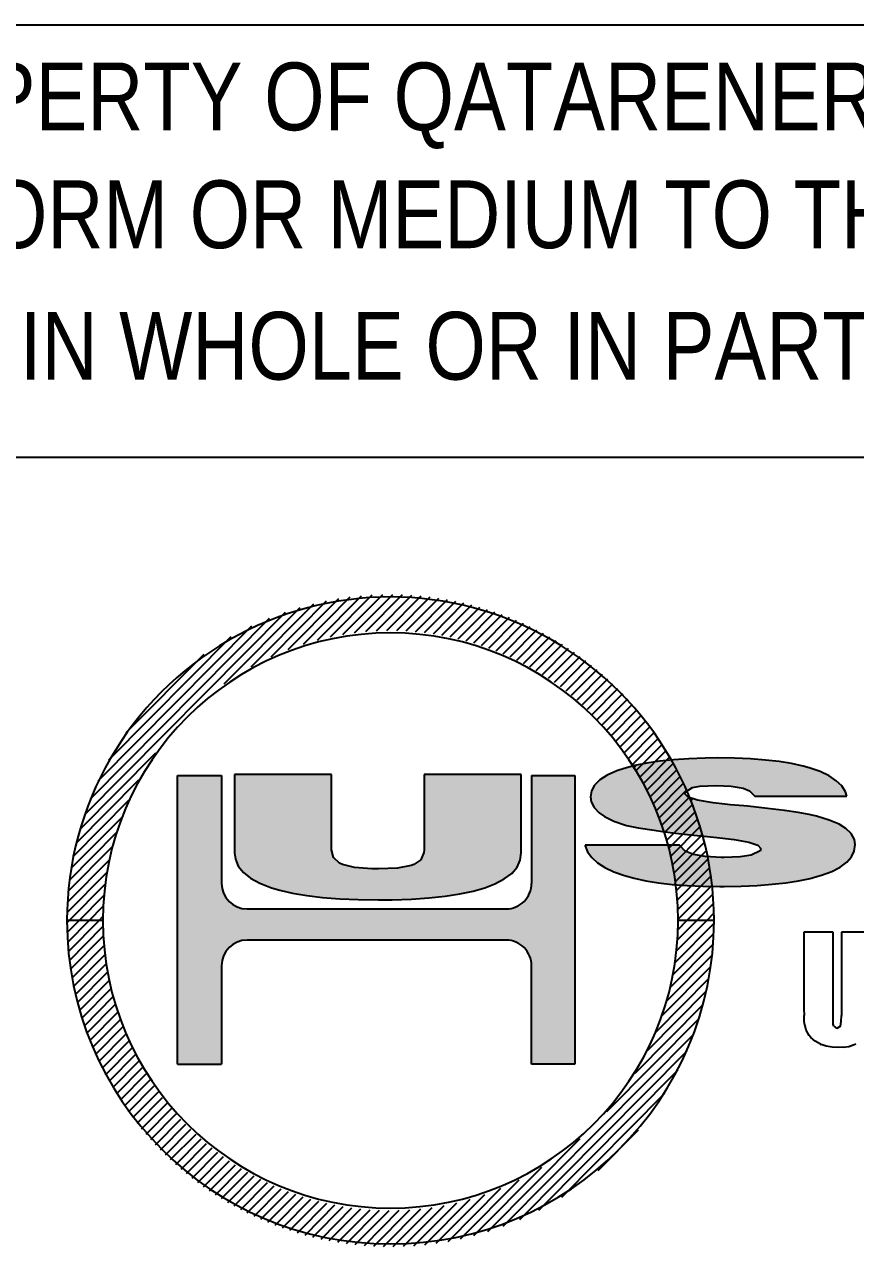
# Model space of a CAD drawing. Header units: millimetres. Extents: x -66 to 354, y -113 to 184.
# Drawn here: x 292.48 to 302.04, y -35.65 to -21.6 of the extents above; entities that cross this region are included whole.
import ezdxf

# ---------------------------------------------------------------- set-up
doc = ezdxf.new("R2010")
doc.units = ezdxf.units.MM
doc.styles.add('Arial Narrow', font='ARIALN.TTF', dxfattribs={"height": 0.2})

# ---------------------------------------------------------------- blocks, each defined once
blk = doc.blocks.new('Unknown-234527029-4381')
at = {"linetype": 'Continuous'}
for points in [[(300.652, -30.038), (300.455, -30.035), (299.042, -30.346)], [(300.455, -30.035), (300.312, -30.037), (299.042, -30.346)], [(300.312, -30.037), (300.125, -30.044), (299.042, -30.346)], [(300.835, -30.046), (300.652, -30.038), (299.042, -30.346)], [(300.125, -30.044), (299.95, -30.055), (299.042, -30.346)], [(301.006, -30.059), (300.835, -30.046), (299.042, -30.346)], [(299.95, -30.055), (299.789, -30.072), (299.042, -30.346)], [(301.164, -30.077), (301.006, -30.059), (299.042, -30.346)], [(299.789, -30.072), (299.641, -30.094), (299.042, -30.346)], [(301.308, -30.1), (301.164, -30.077), (299.042, -30.346)], [(299.641, -30.094), (299.505, -30.121), (299.042, -30.346)], [(301.439, -30.13), (301.308, -30.1), (299.042, -30.346)], [(299.505, -30.121), (299.383, -30.154), (299.042, -30.346)], [(301.51, -30.148), (301.439, -30.13), (299.042, -30.346)], [(301.634, -30.192), (301.51, -30.148), (299.042, -30.346)], [(299.383, -30.154), (299.297, -30.184), (299.042, -30.346)], [(299.297, -30.184), (299.187, -30.232), (299.042, -30.346)], [(301.738, -30.241), (301.634, -30.192), (299.042, -30.346)], [(294.752, -30.236), (294.244, -30.236), (294.752, -31.477)], [(294.752, -31.477), (294.244, -30.236), (294.752, -31.491)], [(294.752, -31.491), (294.244, -30.236), (294.753, -31.506)], [(294.753, -31.506), (294.244, -30.236), (294.755, -31.52)], [(294.755, -31.52), (294.244, -30.236), (294.758, -31.534)], [(294.758, -31.534), (294.244, -30.236), (294.761, -31.548)], [(294.761, -31.548), (294.244, -30.236), (294.764, -31.562)], [(294.764, -31.562), (294.244, -30.236), (294.769, -31.576)], [(294.769, -31.576), (294.244, -30.236), (294.774, -31.589)], [(294.244, -30.236), (294.244, -33.558), (294.774, -31.589)], [(296.016, -30.225), (294.9, -30.225), (294.91, -31.2)], [(294.9, -30.225), (294.9, -31.125), (294.91, -31.2)], [(296.016, -31.09), (296.016, -30.225), (294.91, -31.2)], [(298.198, -30.225), (297.081, -30.225), (298.003, -31.426)], [(297.081, -30.225), (297.081, -31.09), (298.003, -31.426)], [(298.198, -31.125), (298.198, -30.225), (298.003, -31.426)], [(298.109, -32.142), (298.816, -30.236), (298.095, -32.139)], [(298.816, -30.236), (298.299, -31.576), (298.095, -32.139)], [(298.122, -32.147), (298.816, -30.236), (298.109, -32.142)], [(298.136, -32.152), (298.816, -30.236), (298.122, -32.147)], [(298.149, -32.158), (298.816, -30.236), (298.136, -32.152)], [(298.161, -32.165), (298.816, -30.236), (298.149, -32.158)], [(298.174, -32.172), (298.816, -30.236), (298.161, -32.165)], [(298.186, -32.179), (298.816, -30.236), (298.174, -32.172)], [(298.198, -32.188), (298.816, -30.236), (298.186, -32.179)], [(298.209, -32.197), (298.816, -30.236), (298.198, -32.188)], [(298.22, -32.206), (298.816, -30.236), (298.209, -32.197)], [(298.23, -32.216), (298.816, -30.236), (298.22, -32.206)], [(298.24, -32.226), (298.816, -30.236), (298.23, -32.216)], [(298.249, -32.237), (298.816, -30.236), (298.24, -32.226)], [(298.258, -32.249), (298.816, -30.236), (298.249, -32.237)], [(298.266, -32.26), (298.816, -30.236), (298.258, -32.249)], [(298.274, -32.273), (298.816, -30.236), (298.266, -32.26)], [(298.281, -32.285), (298.816, -30.236), (298.274, -32.273)], [(298.288, -32.298), (298.816, -30.236), (298.281, -32.285)], [(298.293, -32.311), (298.816, -30.236), (298.288, -32.298)], [(298.816, -33.558), (298.816, -30.236), (298.293, -32.311)], [(298.303, -31.562), (298.299, -31.576), (298.816, -30.236)], [(298.307, -31.548), (298.303, -31.562), (298.816, -30.236)], [(298.31, -31.534), (298.307, -31.548), (298.816, -30.236)], [(298.312, -31.52), (298.31, -31.534), (298.816, -30.236)], [(298.314, -31.506), (298.312, -31.52), (298.816, -30.236)], [(298.315, -31.491), (298.314, -31.506), (298.816, -30.236)], [(298.316, -31.477), (298.315, -31.491), (298.816, -30.236)], [(298.316, -30.236), (298.316, -31.477), (298.816, -30.236)], [(299.005, -30.411), (298.993, -30.482), (299.042, -30.346)], [(298.993, -30.482), (299.001, -30.539), (299.042, -30.346)], [(299.001, -30.539), (299.035, -30.605), (299.042, -30.346)], [(299.035, -30.605), (299.094, -30.667), (299.042, -30.346)], [(299.187, -30.232), (299.103, -30.286), (299.042, -30.346)], [(301.821, -30.296), (301.738, -30.241), (299.042, -30.346)], [(301.885, -30.357), (301.821, -30.296), (299.042, -30.346)], [(299.094, -30.667), (299.155, -30.708), (299.042, -30.346)], [(299.155, -30.708), (299.261, -30.76), (299.042, -30.346)], [(299.261, -30.76), (299.395, -30.806), (299.042, -30.346)], [(299.395, -30.806), (299.409, -30.81), (299.042, -30.346)], [(299.409, -30.81), (299.541, -30.837), (299.042, -30.346)], [(299.541, -30.837), (299.728, -30.867), (299.042, -30.346)], [(299.728, -30.867), (299.822, -30.88), (299.042, -30.346)], [(299.822, -30.88), (299.971, -30.899), (299.042, -30.346)], [(299.971, -30.899), (300.144, -30.919), (299.042, -30.346)], [(300.144, -30.919), (300.339, -30.94), (299.042, -30.346)], [(300.339, -30.94), (300.483, -30.955), (299.042, -30.346)], [(300.483, -30.955), (300.646, -30.973), (299.042, -30.346)], [(300.646, -30.973), (300.817, -31.004), (299.042, -30.346)], [(300.817, -31.004), (300.918, -31.039), (299.042, -30.346)], [(300.918, -31.039), (301.769, -31.34), (299.042, -30.346)], [(301.769, -31.34), (301.866, -31.29), (299.042, -30.346)], [(301.866, -31.29), (301.942, -31.234), (299.042, -30.346)], [(301.942, -31.234), (301.995, -31.172), (299.042, -30.346)], [(301.995, -31.172), (302.028, -31.105), (299.042, -30.346)], [(302.028, -31.105), (302.038, -31.032), (299.042, -30.346)], [(302.038, -31.032), (302.03, -30.971), (299.042, -30.346)], [(302.03, -30.971), (301.994, -30.904), (299.042, -30.346)], [(301.994, -30.904), (301.932, -30.845), (299.042, -30.346)], [(301.932, -30.845), (301.855, -30.798), (299.042, -30.346)], [(301.855, -30.798), (301.74, -30.749), (299.042, -30.346)], [(301.74, -30.749), (300.406, -30.549), (299.042, -30.346)], [(300.406, -30.549), (300.226, -30.519), (299.042, -30.346)], [(300.226, -30.519), (300.118, -30.486), (299.042, -30.346)], [(300.118, -30.486), (300.081, -30.449), (299.042, -30.346)], [(300.081, -30.449), (300.085, -30.429), (299.042, -30.346)], [(300.085, -30.429), (300.169, -30.376), (299.042, -30.346)], [(300.169, -30.376), (300.251, -30.361), (299.042, -30.346)], [(300.251, -30.361), (300.436, -30.352), (299.042, -30.346)], [(300.436, -30.352), (301.885, -30.357), (299.042, -30.346)], [(300.611, -30.36), (301.885, -30.357), (300.436, -30.352)], [(301.927, -30.424), (301.885, -30.357), (300.611, -30.36)], [(300.75, -30.383), (301.944, -30.475), (300.611, -30.36)], [(301.944, -30.475), (301.927, -30.424), (300.611, -30.36)], [(300.822, -30.411), (301.944, -30.475), (300.75, -30.383)], [(300.884, -30.475), (301.944, -30.475), (300.822, -30.411)], [(300.539, -30.565), (300.406, -30.549), (301.74, -30.749)], [(300.601, -30.572), (300.539, -30.565), (301.74, -30.749)], [(300.758, -30.587), (300.601, -30.572), (301.74, -30.749)], [(300.802, -30.591), (300.758, -30.587), (301.74, -30.749)], [(301.03, -30.616), (300.802, -30.591), (301.74, -30.749)], [(301.224, -30.64), (301.03, -30.616), (301.74, -30.749)], [(301.383, -30.662), (301.224, -30.64), (301.74, -30.749)], [(301.508, -30.684), (301.383, -30.662), (301.74, -30.749)], [(301.595, -30.704), (301.508, -30.684), (301.74, -30.749)], [(300.018, -31.037), (298.932, -31.037), (300.084, -31.105)], [(300.084, -31.105), (298.932, -31.037), (300.18, -31.146)], [(300.18, -31.146), (298.932, -31.037), (300.314, -31.17)], [(298.932, -31.037), (298.933, -31.044), (300.314, -31.17)], [(298.933, -31.044), (298.961, -31.115), (300.314, -31.17)], [(300.953, -31.078), (301.387, -31.448), (300.918, -31.039)], [(301.387, -31.448), (301.519, -31.421), (300.918, -31.039)], [(301.519, -31.421), (301.637, -31.388), (300.918, -31.039)], [(301.637, -31.388), (301.65, -31.384), (300.918, -31.039)], [(301.65, -31.384), (301.769, -31.34), (300.918, -31.039)], [(296.04, -31.179), (296.016, -31.09), (294.91, -31.2)], [(296.108, -31.244), (296.04, -31.179), (294.91, -31.2)], [(294.943, -31.28), (295.002, -31.353), (294.91, -31.2)], [(295.002, -31.353), (295.085, -31.418), (294.91, -31.2)], [(295.085, -31.418), (295.193, -31.476), (294.91, -31.2)], [(295.193, -31.476), (295.325, -31.527), (294.91, -31.2)], [(295.325, -31.527), (295.421, -31.555), (294.91, -31.2)], [(295.421, -31.555), (295.568, -31.589), (294.91, -31.2)], [(295.568, -31.589), (295.731, -31.618), (294.91, -31.2)], [(295.731, -31.618), (295.913, -31.639), (294.91, -31.2)], [(295.913, -31.639), (296.11, -31.654), (294.91, -31.2)], [(296.11, -31.654), (296.324, -31.664), (294.91, -31.2)], [(296.324, -31.664), (296.555, -31.667), (294.91, -31.2)], [(296.555, -31.667), (296.715, -31.666), (294.91, -31.2)], [(296.715, -31.666), (296.934, -31.658), (294.91, -31.2)], [(296.934, -31.658), (297.136, -31.644), (294.91, -31.2)], [(297.136, -31.644), (297.322, -31.624), (294.91, -31.2)], [(297.322, -31.624), (297.491, -31.599), (294.91, -31.2)], [(297.491, -31.599), (297.643, -31.566), (294.91, -31.2)], [(297.643, -31.566), (297.778, -31.528), (294.91, -31.2)], [(297.778, -31.528), (297.893, -31.484), (294.91, -31.2)], [(297.893, -31.484), (298.003, -31.426), (294.91, -31.2)], [(298.003, -31.426), (296.481, -31.31), (294.91, -31.2)], [(296.481, -31.31), (296.28, -31.295), (294.91, -31.2)], [(296.28, -31.295), (296.142, -31.261), (294.91, -31.2)], [(296.142, -31.261), (296.108, -31.244), (294.91, -31.2)], [(297.042, -31.206), (296.961, -31.261), (298.003, -31.426)], [(297.078, -31.124), (297.042, -31.206), (298.003, -31.426)], [(297.081, -31.09), (297.078, -31.124), (298.003, -31.426)], [(298.186, -31.212), (298.198, -31.125), (298.003, -31.426)], [(300.314, -31.17), (298.961, -31.115), (300.496, -31.18)], [(298.961, -31.115), (299.008, -31.181), (300.496, -31.18)], [(300.496, -31.18), (299.008, -31.181), (300.533, -31.18)], [(299.008, -31.181), (299.074, -31.241), (300.533, -31.18)], [(300.533, -31.18), (299.074, -31.241), (300.716, -31.173)], [(299.074, -31.241), (299.159, -31.296), (300.716, -31.173)], [(299.159, -31.296), (299.264, -31.345), (300.716, -31.173)], [(299.264, -31.345), (299.387, -31.388), (300.716, -31.173)], [(300.716, -31.173), (299.387, -31.388), (300.842, -31.152)], [(299.387, -31.388), (299.496, -31.418), (300.842, -31.152)], [(299.496, -31.418), (299.63, -31.448), (300.842, -31.152)], [(299.63, -31.448), (299.777, -31.471), (300.842, -31.152)], [(299.777, -31.471), (299.935, -31.49), (300.842, -31.152)], [(299.935, -31.49), (300.105, -31.503), (300.842, -31.152)], [(300.105, -31.503), (300.288, -31.511), (300.842, -31.152)], [(300.842, -31.152), (300.288, -31.511), (300.944, -31.103)], [(300.288, -31.511), (300.483, -31.514), (300.944, -31.103)], [(300.483, -31.514), (300.53, -31.514), (300.944, -31.103)], [(300.53, -31.514), (300.727, -31.51), (300.944, -31.103)], [(300.727, -31.51), (300.912, -31.502), (300.944, -31.103)], [(300.944, -31.103), (300.912, -31.502), (300.953, -31.078)], [(300.912, -31.502), (301.084, -31.488), (300.953, -31.078)], [(301.084, -31.488), (301.242, -31.471), (300.953, -31.078)], [(301.242, -31.471), (301.387, -31.448), (300.953, -31.078)], [(296.555, -31.311), (296.481, -31.31), (298.003, -31.426)], [(296.774, -31.302), (296.555, -31.311), (298.003, -31.426)], [(296.931, -31.272), (296.774, -31.302), (298.003, -31.426)], [(296.961, -31.261), (296.931, -31.272), (298.003, -31.426)], [(298.149, -31.291), (298.186, -31.212), (298.003, -31.426)], [(298.088, -31.362), (298.149, -31.291), (298.003, -31.426)], [(294.774, -31.589), (294.244, -33.558), (294.78, -31.602)], [(294.78, -31.602), (294.244, -33.558), (294.786, -31.615)], [(294.786, -31.615), (294.244, -33.558), (294.793, -31.628)], [(294.793, -31.628), (294.244, -33.558), (294.801, -31.64)], [(298.067, -32.133), (298.288, -31.602), (298.053, -32.131)], [(298.288, -31.602), (298.281, -31.615), (298.053, -32.131)], [(298.281, -31.615), (298.274, -31.628), (298.053, -32.131)], [(298.274, -31.628), (298.266, -31.64), (298.053, -32.131)], [(298.081, -32.135), (298.293, -31.589), (298.067, -32.133)], [(298.293, -31.589), (298.288, -31.602), (298.067, -32.133)], [(298.095, -32.139), (298.293, -31.589), (298.081, -32.135)], [(298.299, -31.576), (298.293, -31.589), (298.095, -32.139)], [(294.801, -31.64), (294.244, -33.558), (294.809, -31.652)], [(294.809, -31.652), (294.244, -33.558), (294.818, -31.663)], [(294.818, -31.663), (294.244, -33.558), (294.827, -31.674)], [(294.827, -31.674), (294.244, -33.558), (294.837, -31.685)], [(294.837, -31.685), (294.244, -33.558), (294.848, -31.695)], [(294.848, -31.695), (294.244, -33.558), (294.859, -31.704)], [(294.859, -31.704), (294.244, -33.558), (294.87, -31.713)], [(294.87, -31.713), (294.244, -33.558), (294.882, -31.721)], [(294.882, -31.721), (294.244, -33.558), (294.894, -31.729)], [(294.894, -31.729), (294.244, -33.558), (294.906, -31.736)], [(294.906, -31.736), (294.244, -33.558), (294.919, -31.743)], [(294.919, -31.743), (294.244, -33.558), (294.932, -31.748)], [(294.932, -31.748), (294.244, -33.558), (294.945, -31.754)], [(294.945, -31.754), (294.244, -33.558), (294.959, -31.758)], [(294.959, -31.758), (294.244, -33.558), (294.973, -31.762)], [(294.973, -31.762), (294.244, -33.558), (294.987, -31.765)], [(294.987, -31.765), (294.244, -33.558), (295.001, -31.768)], [(294.244, -33.558), (294.774, -32.311), (295.001, -31.768)], [(294.774, -32.311), (294.78, -32.298), (295.001, -31.768)], [(295.001, -31.768), (294.78, -32.298), (295.015, -31.769)], [(295.015, -31.769), (294.78, -32.298), (295.029, -31.77)], [(298.053, -31.769), (298.038, -31.77), (298.053, -32.131)], [(298.266, -31.64), (298.258, -31.652), (298.053, -32.131)], [(298.258, -31.652), (298.249, -31.663), (298.053, -32.131)], [(298.249, -31.663), (298.24, -31.674), (298.053, -32.131)], [(298.24, -31.674), (298.23, -31.685), (298.053, -32.131)], [(298.23, -31.685), (298.22, -31.695), (298.053, -32.131)], [(298.22, -31.695), (298.209, -31.704), (298.053, -32.131)], [(298.209, -31.704), (298.198, -31.713), (298.053, -32.131)], [(298.198, -31.713), (298.186, -31.721), (298.053, -32.131)], [(298.186, -31.721), (298.174, -31.729), (298.053, -32.131)], [(298.174, -31.729), (298.161, -31.736), (298.053, -32.131)], [(298.161, -31.736), (298.149, -31.743), (298.053, -32.131)], [(298.149, -31.743), (298.136, -31.748), (298.053, -32.131)], [(298.136, -31.748), (298.122, -31.754), (298.053, -32.131)], [(298.122, -31.754), (298.109, -31.758), (298.053, -32.131)], [(298.109, -31.758), (298.095, -31.762), (298.053, -32.131)], [(298.095, -31.762), (298.081, -31.765), (298.053, -32.131)], [(298.081, -31.765), (298.067, -31.768), (298.053, -32.131)], [(298.067, -31.768), (298.053, -31.769), (298.053, -32.131)], [(294.78, -32.298), (294.786, -32.285), (295.029, -31.77)], [(295.029, -31.77), (294.786, -32.285), (295.044, -31.771)], [(294.786, -32.285), (294.793, -32.273), (295.044, -31.771)], [(294.793, -32.273), (294.801, -32.26), (295.044, -31.771)], [(294.801, -32.26), (294.809, -32.249), (295.044, -31.771)], [(294.809, -32.249), (294.818, -32.237), (295.044, -31.771)], [(294.818, -32.237), (294.827, -32.226), (295.044, -31.771)], [(294.827, -32.226), (294.837, -32.216), (295.044, -31.771)], [(294.837, -32.216), (294.848, -32.206), (295.044, -31.771)], [(294.848, -32.206), (294.859, -32.197), (295.044, -31.771)], [(294.859, -32.197), (294.87, -32.188), (295.044, -31.771)], [(294.87, -32.188), (294.882, -32.179), (295.044, -31.771)], [(294.882, -32.179), (294.894, -32.172), (295.044, -31.771)], [(294.894, -32.172), (294.906, -32.165), (295.044, -31.771)], [(294.906, -32.165), (294.919, -32.158), (295.044, -31.771)], [(294.919, -32.158), (294.932, -32.152), (295.044, -31.771)], [(294.932, -32.152), (294.945, -32.147), (295.044, -31.771)], [(294.945, -32.147), (294.959, -32.142), (295.044, -31.771)], [(294.959, -32.142), (294.973, -32.139), (295.044, -31.771)], [(294.973, -32.139), (294.987, -32.135), (295.044, -31.771)], [(294.987, -32.135), (295.001, -32.133), (295.044, -31.771)], [(295.001, -32.133), (295.015, -32.131), (295.044, -31.771)], [(295.015, -32.131), (295.029, -32.13), (295.044, -31.771)], [(295.029, -32.13), (295.044, -32.13), (295.044, -31.771)], [(295.044, -32.13), (298.024, -32.13), (295.044, -31.771)], [(298.024, -32.13), (298.038, -32.13), (295.044, -31.771)], [(298.038, -32.13), (298.053, -32.131), (295.044, -31.771)], [(298.053, -32.131), (298.024, -31.771), (295.044, -31.771)], [(298.038, -31.77), (298.024, -31.771), (298.053, -32.131)], [(294.769, -32.325), (294.774, -32.311), (294.244, -33.558)], [(294.764, -32.338), (294.769, -32.325), (294.244, -33.558)], [(298.299, -32.325), (298.816, -33.558), (298.293, -32.311)], [(298.303, -32.338), (298.816, -33.558), (298.299, -32.325)], [(294.761, -32.352), (294.764, -32.338), (294.244, -33.558)], [(294.758, -32.366), (294.761, -32.352), (294.244, -33.558)], [(294.755, -32.381), (294.758, -32.366), (294.244, -33.558)], [(294.753, -32.395), (294.755, -32.381), (294.244, -33.558)], [(294.752, -32.409), (294.753, -32.395), (294.244, -33.558)], [(294.752, -32.424), (294.752, -32.409), (294.244, -33.558)], [(294.752, -33.558), (294.752, -32.424), (294.244, -33.558)], [(298.307, -32.352), (298.816, -33.558), (298.303, -32.338)], [(298.31, -32.366), (298.816, -33.558), (298.307, -32.352)], [(298.312, -32.381), (298.816, -33.558), (298.31, -32.366)], [(298.314, -32.395), (298.816, -33.558), (298.312, -32.381)], [(298.315, -32.409), (298.816, -33.558), (298.314, -32.395)], [(298.316, -32.424), (298.816, -33.558), (298.315, -32.409)], [(298.316, -33.558), (298.816, -33.558), (298.316, -32.424)]]:
    blk.add_hatch(color=3, dxfattribs=at).paths.add_polyline_path(points)
at = {"color": 7, "linetype": 'Continuous'}
for p, q in [((281.119, -21.603), (339.139, -21.597)), ((271.299, -26.573), (339.172, -26.573)), ((271.301, -26.573), (339.172, -26.573))]:
    blk.add_line(p, q, dxfattribs=at)
at = {"color": 3, "linetype": 'Continuous'}
for p, q in [((295.321, -28.87), (295.958, -28.227)), ((295.518, -28.787), (296.098, -28.202)), ((295.694, -28.725), (296.232, -28.182)), ((295.855, -28.678), (296.361, -28.168)), ((296.005, -28.642), (296.484, -28.159)), ((296.147, -28.615), (296.604, -28.154)), ((296.281, -28.595), (296.719, -28.153)), ((296.409, -28.581), (296.831, -28.156)), ((296.532, -28.573), (296.94, -28.162)), ((296.65, -28.569), (297.046, -28.17)), ((296.765, -28.57), (297.15, -28.182)), ((296.875, -28.574), (297.25, -28.195)), ((296.982, -28.582), (297.349, -28.212)), ((297.086, -28.592), (297.445, -28.23)), ((297.187, -28.606), (297.539, -28.251)), ((293.175, -30.687), (295.487, -28.356)), ((294.782, -29.183), (295.655, -28.303)), ((295.09, -28.987), (295.811, -28.26)), ((297.285, -28.623), (297.631, -28.274)), ((297.381, -28.642), (297.721, -28.299)), ((297.474, -28.663), (297.809, -28.326)), ((297.565, -28.687), (297.895, -28.354)), ((297.654, -28.712), (297.98, -28.384)), ((293.243, -30.503), (295.304, -28.425)), ((293.332, -30.298), (295.1, -28.515)), ((297.741, -28.74), (298.063, -28.416)), ((297.826, -28.77), (298.144, -28.45)), ((297.909, -28.802), (298.224, -28.485)), ((297.99, -28.836), (298.302, -28.522)), ((293.456, -30.058), (294.862, -28.639)), ((298.07, -28.871), (298.378, -28.56)), ((298.147, -28.908), (298.454, -28.599)), ((298.224, -28.947), (298.528, -28.64)), ((298.298, -28.987), (298.6, -28.683)), ((298.371, -29.029), (298.671, -28.727)), ((298.442, -29.073), (298.741, -28.772)), ((293.653, -29.743), (294.55, -28.839)), ((298.512, -29.118), (298.809, -28.818)), ((298.581, -29.164), (298.876, -28.866)), ((298.648, -29.213), (298.942, -28.915)), ((298.713, -29.262), (299.007, -28.966)), ((298.777, -29.313), (299.07, -29.018)), ((298.84, -29.365), (299.132, -29.071)), ((298.901, -29.419), (299.193, -29.125)), ((298.96, -29.475), (299.252, -29.181)), ((299.019, -29.531), (299.31, -29.237)), ((299.076, -29.589), (299.367, -29.295)), ((299.131, -29.649), (299.423, -29.355)), ((299.185, -29.71), (299.478, -29.415)), ((299.238, -29.772), (299.531, -29.477)), ((299.289, -29.836), (299.583, -29.54)), ((299.339, -29.901), (299.633, -29.605)), ((299.388, -29.968), (299.683, -29.67)), ((299.435, -30.036), (299.731, -29.737)), ((299.48, -30.106), (299.778, -29.806)), ((299.524, -30.177), (299.823, -29.875)), ((293.122, -30.856), (293.994, -29.976)), ((299.567, -30.25), (299.868, -29.946)), ((299.607, -30.324), (299.91, -30.019)), ((299.789, -30.072), (299.641, -30.094)), ((299.95, -30.055), (299.789, -30.072)), ((300.125, -30.044), (299.95, -30.055)), ((300.312, -30.037), (300.125, -30.044)), ((300.455, -30.035), (300.312, -30.037)), ((300.652, -30.038), (300.455, -30.035)), ((300.835, -30.046), (300.652, -30.038)), ((301.006, -30.059), (300.835, -30.046)), ((301.164, -30.077), (301.006, -30.059)), ((301.308, -30.1), (301.164, -30.077)), ((299.297, -30.184), (299.187, -30.232)), ((299.383, -30.154), (299.297, -30.184)), ((299.505, -30.121), (299.383, -30.154)), ((299.5, -30.137), (299.517, -30.119)), ((299.641, -30.094), (299.505, -30.121)), ((299.647, -30.4), (299.952, -30.092)), ((299.684, -30.477), (299.992, -30.167)), ((301.439, -30.13), (301.308, -30.1)), ((301.51, -30.148), (301.439, -30.13)), ((301.634, -30.192), (301.51, -30.148)), ((301.738, -30.241), (301.634, -30.192)), ((293.08, -31.014), (293.8, -30.287)), ((294.244, -33.558), (294.244, -30.236)), ((294.244, -30.236), (294.752, -30.236)), ((294.244, -30.237), (294.246, -30.236)), ((294.752, -30.236), (294.752, -31.477)), ((294.9, -30.225), (294.9, -31.125)), ((296.016, -30.225), (294.9, -30.225)), ((296.016, -31.09), (296.016, -30.225)), ((297.081, -30.225), (297.081, -31.09)), ((298.198, -30.225), (297.081, -30.225)), ((297.081, -30.236), (297.092, -30.225)), ((298.198, -31.125), (298.198, -30.225)), ((298.316, -30.236), (298.316, -31.477)), ((298.316, -30.236), (298.816, -30.236)), ((298.816, -30.236), (298.816, -33.558)), ((299.042, -30.346), (299.005, -30.411)), ((299.103, -30.286), (299.042, -30.346)), ((299.187, -30.232), (299.103, -30.286)), ((299.72, -30.557), (300.03, -30.244)), ((299.755, -30.638), (300.068, -30.322)), ((300.169, -30.376), (300.251, -30.361)), ((300.251, -30.361), (300.436, -30.352)), ((300.436, -30.352), (300.611, -30.36)), ((300.611, -30.36), (300.75, -30.383)), ((301.821, -30.296), (301.738, -30.241)), ((301.885, -30.357), (301.821, -30.296)), ((301.927, -30.424), (301.885, -30.357)), ((299.005, -30.411), (298.993, -30.482)), ((298.993, -30.482), (299.001, -30.539)), ((299.787, -30.72), (300.103, -30.402)), ((299.818, -30.805), (300.137, -30.483)), ((300.081, -30.449), (300.085, -30.429)), ((300.118, -30.486), (300.081, -30.449)), ((300.085, -30.429), (300.169, -30.376)), ((300.226, -30.519), (300.118, -30.486)), ((300.152, -30.519), (300.169, -30.502)), ((300.75, -30.383), (300.822, -30.411)), ((300.822, -30.411), (300.884, -30.475)), ((300.884, -30.475), (301.944, -30.475)), ((301.944, -30.475), (301.927, -30.424)), ((293.047, -31.163), (293.684, -30.52)), ((299.001, -30.539), (299.035, -30.605)), ((299.035, -30.605), (299.094, -30.667)), ((299.846, -30.892), (300.17, -30.566)), ((300.406, -30.549), (300.226, -30.519)), ((300.539, -30.565), (300.406, -30.549)), ((300.601, -30.572), (300.539, -30.565)), ((300.758, -30.587), (300.601, -30.572)), ((300.802, -30.591), (300.758, -30.587)), ((301.03, -30.616), (300.802, -30.591)), ((301.224, -30.64), (301.03, -30.616)), ((301.383, -30.662), (301.224, -30.64)), ((293.021, -31.304), (293.602, -30.719)), ((299.094, -30.667), (299.155, -30.708)), ((299.155, -30.708), (299.261, -30.76)), ((299.261, -30.76), (299.395, -30.806)), ((299.873, -30.98), (300.201, -30.65)), ((299.897, -31.071), (300.23, -30.736)), ((301.508, -30.684), (301.383, -30.662)), ((301.595, -30.704), (301.508, -30.684)), ((301.74, -30.749), (301.595, -30.704)), ((301.855, -30.798), (301.74, -30.749)), ((293.002, -31.439), (293.54, -30.896)), ((299.395, -30.806), (299.409, -30.81)), ((299.409, -30.81), (299.541, -30.837)), ((299.541, -30.837), (299.728, -30.867)), ((299.728, -30.867), (299.822, -30.88)), ((299.822, -30.88), (299.971, -30.899)), ((299.92, -31.164), (300.257, -30.824)), ((299.94, -31.259), (300.283, -30.914)), ((299.971, -30.899), (300.144, -30.919)), ((300.144, -30.919), (300.339, -30.94)), ((300.258, -30.932), (300.281, -30.908)), ((301.932, -30.845), (301.855, -30.798)), ((301.994, -30.904), (301.932, -30.845)), ((302.03, -30.971), (301.994, -30.904)), ((292.988, -31.568), (293.494, -31.058)), ((298.932, -31.037), (298.933, -31.044)), ((300.018, -31.037), (298.932, -31.037)), ((298.933, -31.044), (298.961, -31.115)), ((299.89, -31.042), (299.895, -31.037)), ((299.958, -31.357), (300.306, -31.005)), ((300.084, -31.105), (300.018, -31.037)), ((300.339, -30.94), (300.483, -30.955)), ((300.483, -30.955), (300.646, -30.973)), ((300.646, -30.973), (300.817, -31.004)), ((300.817, -31.004), (300.918, -31.039)), ((300.918, -31.039), (300.953, -31.078)), ((302.028, -31.105), (302.038, -31.032)), ((302.038, -31.032), (302.03, -30.971)), ((294.9, -31.125), (294.91, -31.2)), ((294.91, -31.2), (294.943, -31.28)), ((296.04, -31.179), (296.016, -31.09)), ((296.108, -31.244), (296.04, -31.179)), ((297.042, -31.206), (296.961, -31.261)), ((297.078, -31.124), (297.042, -31.206)), ((297.081, -31.09), (297.078, -31.124)), ((298.186, -31.212), (298.198, -31.125)), ((298.961, -31.115), (299.008, -31.181)), ((299.008, -31.181), (299.074, -31.241)), ((299.973, -31.457), (300.328, -31.099)), ((299.985, -31.561), (300.348, -31.195)), ((300.18, -31.146), (300.084, -31.105)), ((300.314, -31.17), (300.18, -31.146)), ((300.496, -31.18), (300.314, -31.17)), ((300.533, -31.18), (300.496, -31.18)), ((300.716, -31.173), (300.533, -31.18)), ((300.842, -31.152), (300.716, -31.173)), ((300.944, -31.103), (300.842, -31.152)), ((300.953, -31.078), (300.944, -31.103)), ((301.942, -31.234), (301.995, -31.172)), ((301.995, -31.172), (302.028, -31.105)), ((292.979, -31.693), (293.458, -31.21)), ((294.943, -31.28), (295.002, -31.353)), ((296.142, -31.261), (296.108, -31.244)), ((296.28, -31.295), (296.142, -31.261)), ((296.481, -31.31), (296.28, -31.295)), ((296.555, -31.311), (296.481, -31.31)), ((296.774, -31.302), (296.555, -31.311)), ((296.931, -31.272), (296.774, -31.302)), ((296.961, -31.261), (296.931, -31.272)), ((298.088, -31.362), (298.149, -31.291)), ((298.149, -31.291), (298.186, -31.212)), ((299.074, -31.241), (299.159, -31.296)), ((299.159, -31.296), (299.264, -31.345)), ((299.264, -31.345), (299.387, -31.388)), ((299.994, -31.667), (300.365, -31.293)), ((301.65, -31.384), (301.769, -31.34)), ((301.769, -31.34), (301.866, -31.29)), ((301.866, -31.29), (301.942, -31.234)), ((292.974, -31.813), (293.431, -31.353)), ((292.999, -31.904), (293.412, -31.488)), ((295.002, -31.353), (295.085, -31.418)), ((295.085, -31.418), (295.193, -31.476)), ((295.193, -31.476), (295.325, -31.527)), ((297.778, -31.528), (297.893, -31.484)), ((297.893, -31.484), (298.003, -31.426)), ((298.003, -31.426), (298.088, -31.362)), ((299.387, -31.388), (299.496, -31.418)), ((299.496, -31.418), (299.63, -31.448)), ((299.63, -31.448), (299.777, -31.471)), ((299.777, -31.471), (299.935, -31.49)), ((299.96, -31.492), (299.975, -31.477)), ((300, -31.776), (300.38, -31.393)), ((300.912, -31.502), (301.084, -31.488)), ((301.084, -31.488), (301.242, -31.471)), ((301.242, -31.471), (301.387, -31.448)), ((301.387, -31.448), (301.519, -31.421)), ((301.519, -31.421), (301.637, -31.388)), ((301.637, -31.388), (301.65, -31.384)), ((293.113, -31.904), (293.398, -31.617)), ((295.325, -31.527), (295.421, -31.555)), ((295.421, -31.555), (295.568, -31.589)), ((295.568, -31.589), (295.731, -31.618)), ((295.731, -31.618), (295.913, -31.639)), ((297.136, -31.644), (297.322, -31.624)), ((297.322, -31.624), (297.491, -31.599)), ((297.491, -31.599), (297.643, -31.566)), ((297.643, -31.566), (297.778, -31.528)), ((299.935, -31.49), (300.105, -31.503)), ((300.002, -31.889), (300.393, -31.496)), ((300.102, -31.904), (300.403, -31.601)), ((300.105, -31.503), (300.288, -31.511)), ((300.288, -31.511), (300.483, -31.514)), ((300.483, -31.514), (300.53, -31.514)), ((300.53, -31.514), (300.727, -31.51)), ((300.727, -31.51), (300.912, -31.502)), ((293.228, -31.904), (293.39, -31.741)), ((295.913, -31.639), (296.11, -31.654)), ((296.11, -31.654), (296.324, -31.664)), ((296.324, -31.664), (296.555, -31.667)), ((296.555, -31.667), (296.715, -31.666)), ((296.715, -31.666), (296.934, -31.658)), ((296.934, -31.658), (297.136, -31.644)), ((300.217, -31.904), (300.41, -31.71)), ((293.386, -31.904), (292.973, -31.904)), ((292.973, -31.93), (292.999, -31.904)), ((292.976, -32.043), (293.113, -31.904)), ((292.982, -32.152), (293.228, -31.904)), ((292.99, -32.259), (293.342, -31.904)), ((293.342, -31.904), (293.386, -31.86)), ((295.044, -31.771), (298.024, -31.771)), ((299.984, -32.254), (300.331, -31.904)), ((299.995, -32.128), (300.217, -31.904)), ((300.001, -32.006), (300.102, -31.904)), ((300.415, -31.904), (300.002, -31.904)), ((300.331, -31.904), (300.414, -31.821)), ((293.001, -32.363), (293.386, -31.975)), ((299.968, -32.386), (300.415, -31.936)), ((301.784, -32.039), (301.448, -32.039)), ((301.448, -32.039), (301.448, -32.808)), ((301.784, -33.013), (301.784, -32.039)), ((302.214, -32.039), (301.88, -32.039)), ((301.88, -32.039), (301.88, -32.996)), ((293.015, -32.465), (293.391, -32.086)), ((298.024, -32.13), (295.044, -32.13)), ((299.914, -32.672), (300.405, -32.177)), ((299.945, -32.525), (300.412, -32.054)), ((293.031, -32.564), (293.398, -32.194)), ((293.05, -32.661), (293.409, -32.299)), ((299.873, -32.828), (300.394, -32.303)), ((293.071, -32.756), (293.423, -32.401)), ((294.752, -32.424), (294.752, -33.558)), ((298.316, -33.558), (298.316, -32.424)), ((299.819, -32.998), (300.377, -32.435)), ((293.093, -32.848), (293.439, -32.5)), ((293.118, -32.939), (293.458, -32.596)), ((299.749, -33.184), (300.355, -32.573)), ((293.144, -33.028), (293.479, -32.69)), ((299.652, -33.397), (300.326, -32.718)), ((293.173, -33.115), (293.502, -32.782)), ((293.203, -33.2), (293.528, -32.872)), ((299.508, -33.659), (300.289, -32.871)), ((301.448, -32.808), (301.448, -32.829)), ((301.448, -32.829), (301.449, -32.922)), ((293.234, -33.284), (293.556, -32.96)), ((299.183, -34.102), (300.242, -33.034)), ((301.449, -32.922), (301.451, -32.996)), ((301.453, -33.055), (301.451, -32.996)), ((301.787, -33.095), (301.784, -33.013)), ((301.878, -33.068), (301.88, -32.996)), ((293.267, -33.366), (293.585, -33.045)), ((293.302, -33.446), (293.617, -33.129)), ((301.457, -33.096), (301.453, -33.055)), ((301.457, -33.096), (301.458, -33.102)), ((301.475, -33.166), (301.458, -33.102)), ((301.508, -33.226), (301.475, -33.166)), ((301.793, -33.121), (301.787, -33.095)), ((301.793, -33.121), (301.829, -33.145)), ((301.871, -33.119), (301.829, -33.145)), ((301.829, -33.145), (301.829, -33.145)), ((301.871, -33.119), (301.878, -33.068)), ((293.339, -33.525), (293.65, -33.211)), ((293.377, -33.602), (293.685, -33.291)), ((297.989, -35.42), (300.182, -33.21)), ((301.527, -33.25), (301.508, -33.226)), ((301.577, -33.292), (301.527, -33.25)), ((301.641, -33.327), (301.577, -33.292)), ((293.416, -33.678), (293.722, -33.369)), ((293.457, -33.753), (293.761, -33.446)), ((298.181, -35.342), (300.105, -33.403)), ((301.641, -33.327), (301.646, -33.329)), ((301.706, -33.349), (301.646, -33.329)), ((301.772, -33.361), (301.706, -33.349)), ((301.844, -33.365), (301.772, -33.361)), ((301.899, -33.363), (301.844, -33.365)), ((301.899, -33.363), (301.966, -33.352)), ((301.966, -33.352), (302.026, -33.332)), ((302.026, -33.332), (302.047, -33.322)), ((293.499, -33.826), (293.801, -33.521)), ((293.542, -33.897), (293.842, -33.595)), ((294.244, -33.558), (294.752, -33.558)), ((298.816, -33.558), (298.316, -33.558)), ((293.587, -33.968), (293.885, -33.667)), ((293.633, -34.037), (293.93, -33.737)), ((298.399, -35.238), (300.001, -33.623)), ((293.681, -34.104), (293.976, -33.806)), ((293.729, -34.171), (294.024, -33.874)), ((293.779, -34.236), (294.073, -33.939)), ((293.831, -34.299), (294.124, -34.004)), ((298.665, -35.085), (299.85, -33.891)), ((293.883, -34.362), (294.176, -34.067)), ((293.937, -34.423), (294.229, -34.129)), ((293.992, -34.483), (294.284, -34.189)), ((294.049, -34.542), (294.34, -34.248)), ((294.106, -34.599), (294.398, -34.305)), ((294.165, -34.655), (294.457, -34.361)), ((294.225, -34.71), (294.517, -34.416)), ((297.815, -35.481), (298.874, -34.413)), ((299.083, -34.78), (299.546, -34.313)), ((294.287, -34.764), (294.579, -34.469)), ((294.349, -34.816), (294.642, -34.521)), ((294.413, -34.867), (294.707, -34.571)), ((294.478, -34.917), (294.773, -34.62)), ((294.545, -34.966), (294.841, -34.667)), ((294.612, -35.013), (294.91, -34.713)), ((294.681, -35.059), (294.981, -34.757)), ((294.752, -35.103), (295.053, -34.8)), ((294.824, -35.147), (295.126, -34.841)), ((297.653, -35.528), (298.434, -34.741)), ((294.897, -35.188), (295.202, -34.881)), ((294.971, -35.229), (295.279, -34.919)), ((295.047, -35.268), (295.357, -34.955)), ((295.125, -35.305), (295.438, -34.989)), ((297.358, -35.595), (297.964, -34.984)), ((297.501, -35.566), (298.175, -34.886)), ((295.204, -35.341), (295.52, -35.022)), ((295.284, -35.375), (295.604, -35.053)), ((295.366, -35.408), (295.69, -35.082)), ((295.45, -35.439), (295.778, -35.109)), ((295.535, -35.468), (295.868, -35.134)), ((297.09, -35.634), (297.611, -35.109)), ((297.221, -35.617), (297.779, -35.055)), ((295.623, -35.496), (295.96, -35.156)), ((295.712, -35.522), (296.054, -35.176)), ((295.802, -35.546), (296.151, -35.194)), ((295.895, -35.568), (296.251, -35.209)), ((295.99, -35.587), (296.353, -35.222)), ((296.088, -35.605), (296.459, -35.231)), ((296.187, -35.62), (296.567, -35.237)), ((296.289, -35.633), (296.679, -35.239)), ((296.394, -35.643), (296.795, -35.238)), ((296.501, -35.65), (296.916, -35.232)), ((296.612, -35.654), (297.041, -35.221)), ((296.725, -35.655), (297.172, -35.204)), ((296.843, -35.652), (297.31, -35.181)), ((296.964, -35.645), (297.456, -35.15))]:
    blk.add_line(p, q, dxfattribs=at)
for centre, radius, start, end in [((296.694, -31.904), 3.721, 359.9998, 180.0002), ((296.694, -31.904), 3.308, 0, 180), ((295.045, -31.478), 0.293, 179.7686, 269.7686), ((298.023, -31.478), 0.293, 270.2314, 0.2314), ((296.694, -31.904), 3.721, 180, 0), ((296.694, -31.904), 3.308, 180, 360), ((295.045, -32.423), 0.293, 90.2314, 180.2314), ((298.023, -32.423), 0.293, 359.7686, 89.7686)]:
    blk.add_arc(centre, radius, start, end, dxfattribs=at)
at = {"color": 7, "linetype": 'Continuous', "style": 'Arial Narrow'}
for s, height, p in [('THIS DOCUMENT IS PROPERTY OF QATARENERGY LNG.THIS DRAWING OR MATERIAL DESCRIBED THEREON MAY NOT BE COPIED', 0.779684, (281.299, -22.815)), ('OR DISCLOSED IN ANY FORM OR MEDIUM TO THIRD PARTIES, OR USED FOR OTHER THAN THE PURPOSE FOR WHICH', 0.77968, (281.285, -24.171)), ('IT HAS BEEN PROVIDED, IN WHOLE OR IN PART IN ANY MANNER EXCEPT AS EXPRESSLY PERMITTED BY QATARENERGY LNG.', 0.779684, (281.465, -25.683))]:
    blk.add_text(s, height=height, dxfattribs=at).set_placement(p)

msp = doc.modelspace()

# ---------------------------------------------------------------- block references
msp.add_blockref('Unknown-234527029-4381', (0, 0))

doc.saveas('drawing.dxf')
